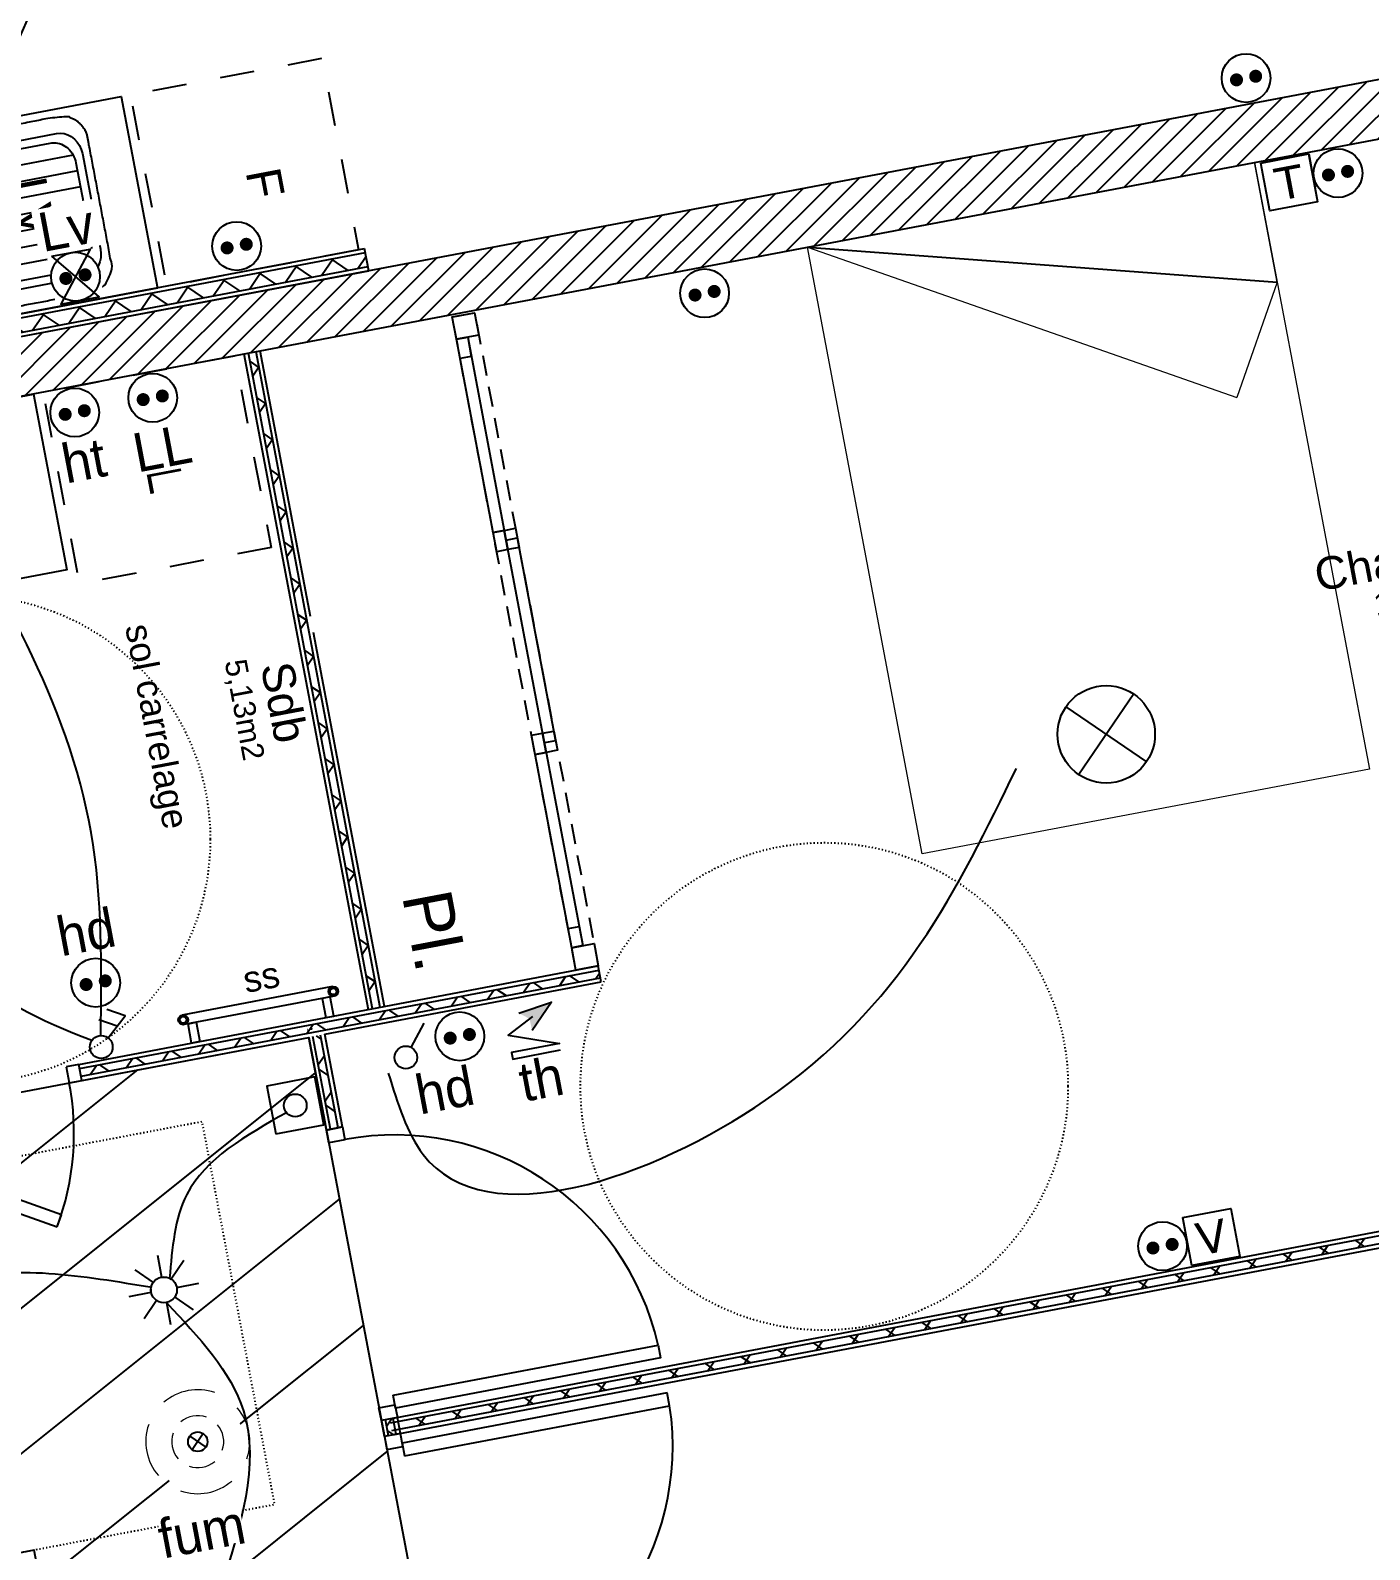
# Model space of a CAD drawing. Header units: centimetres. Extents: x 197412 to 267601, y -375791 to -305433.
# Drawn here: x 222599 to 226720, y -352221 to -347547 of the extents above; entities that cross this region are included whole.
import ezdxf

# ---------------------------------------------------------------- set-up
doc = ezdxf.new("R2010")
doc.units = ezdxf.units.CM
for name, pattern in [('Style de ligne -1', [0.41664, 0.20828, -0.20836]), ('Style de ligne -16', [0.192476, 0.123031, -0.069444]), ('Style de ligne -5', [0.20828, 0.069425, -0.138855])]:
    doc.linetypes.add(name, pattern=pattern)
doc.layers.add('3-BAT C-Niveau 0', color=250, linetype='Continuous')
doc.layers.add('prlm-EAU-EF', color=161, linetype='Continuous')
for name, color, linetype, lineweight in [('FAUX PLAFOND', 9, 'Continuous', 25), ('prlm-ELEC-CFA', 1, 'Continuous', 25), ('prlm-ELEC-CFO', 1, 'Continuous', 25), ('prlm-ELEC-SSI', 6, 'Continuous', 25)]:
    doc.layers.add(name, color=color, linetype=linetype, lineweight=lineweight)
doc.styles.add('Geneva', font='arial.ttf')
doc.styles.add('Helvetica', font='arial.ttf')
doc.styles.add('prlm-elec-cfa', font='comic.ttf', dxfattribs={"height": 12})
doc.styles.add('prlm-elec-cfo', font='comic.ttf', dxfattribs={"height": 12})
doc.styles.add('prlm-elec-ssi', font='comic.ttf', dxfattribs={"height": 12})
doc.styles.get("Standard").update_dxf_attribs({"font": 'ARIALUNI.TTF', "height": 100})

# ---------------------------------------------------------------- blocks, each defined once
blk = doc.blocks.new('xi.LL')
at = {"color": 0, "lineweight": 5}
blk.add_wipeout([(-7.5, -7.5), (7.5, -7.5), (7.5, 7.5), (-7.5, 7.5)], dxfattribs=at).dxf.layer = 'prlm-ELEC-CFO'
at = {"layer": 'prlm-ELEC-CFO', "color": 0, "linetype": 'ByBlock', "lineweight": 5, "const_width": 2}
for points in [[(-4, 0, 1), (-2, 0, 1)], [(2, 0, 1), (4, 0, 1)]]:
    blk.add_lwpolyline(points, format="xyb", close=True, dxfattribs=at)
at = {"layer": 'prlm-ELEC-CFO', "color": 0, "linetype": 'ByBlock', "lineweight": -2}
blk.add_circle((0, 0), 7.5, dxfattribs=at)
blk = doc.blocks.new('xi.PCHT')
at = {"color": 0, "lineweight": 5}
blk.add_wipeout([(-7.5, -7.5), (7.5, -7.5), (7.5, 7.5), (-7.5, 7.5)], dxfattribs=at).dxf.layer = 'prlm-ELEC-CFO'
at = {"layer": 'prlm-ELEC-CFO', "color": 0, "linetype": 'ByBlock', "lineweight": 5, "const_width": 2}
for points in [[(-4, 0, 1), (-2, 0, 1)], [(2, 0, 1), (4, 0, 1)]]:
    blk.add_lwpolyline(points, format="xyb", close=True, dxfattribs=at)
at = {"layer": 'prlm-ELEC-CFO', "color": 0, "linetype": 'ByBlock', "lineweight": -2}
blk.add_circle((0, 0), 7.5, dxfattribs=at)
blk = doc.blocks.new('xi.PCHD')
at = {"color": 0, "lineweight": 5}
blk.add_wipeout([(-7.5, -7.5), (7.5, -7.5), (7.5, 7.5), (-7.5, 7.5)], dxfattribs=at).dxf.layer = 'prlm-ELEC-CFO'
at = {"layer": 'prlm-ELEC-CFO', "color": 0, "linetype": 'ByBlock', "lineweight": 5, "const_width": 2}
for points in [[(-4, 0, 1), (-2, 0, 1)], [(2, 0, 1), (4, 0, 1)]]:
    blk.add_lwpolyline(points, format="xyb", close=True, dxfattribs=at)
at = {"layer": 'prlm-ELEC-CFO', "color": 0, "linetype": 'ByBlock', "lineweight": -2}
blk.add_circle((0, 0), 7.5, dxfattribs=at)
blk = doc.blocks.new('xi.DA')
at = {"layer": 'prlm-ELEC-CFO', "color": 0}
for points in [[(0.61, -1.67), (7.04, 4.05), (1.81, 7.01)], [(4.05, 1.39), (-1.17, 4.34)]]:
    blk.add_lwpolyline(points, dxfattribs=at)
blk.add_circle((-2, -4), 3.5, dxfattribs=at)
blk = doc.blocks.new('xi.BP')
at = {"layer": 'prlm-ELEC-CFO', "color": 0, "flags": 128}
blk.add_lwpolyline([(-7.5, -7.5), (7.5, -7.5), (7.5, 7.5), (-7.5, 7.5)], close=True, dxfattribs=at)
at = {"layer": 'prlm-ELEC-CFO', "color": 0}
blk.add_circle((0, 0), 3.5, dxfattribs=at)
blk = doc.blocks.new('xi.SPOT')
at = {"color": 0, "lineweight": 5}
blk.add_wipeout([(-4, 0), (-2.83, -2.83), (0, -4), (2.83, -2.83), (4, 0), (2.83, 2.83), (0, 4), (-2.83, 2.83)], dxfattribs=at).dxf.layer = 'prlm-ELEC-CFO'
at = {"layer": 'prlm-ELEC-CFO', "color": 0, "linetype": 'ByBlock', "lineweight": -2, "flags": 128}
for points in [[(0, 10.88), (0, 4)], [(-7.69, 7.69), (-2.83, 2.83)], [(7.69, 7.69), (2.83, 2.83)], [(-10.88, 0), (-4, 0)], [(4, 0), (10.88, 0)], [(-2.83, -2.83), (-7.69, -7.69)], [(0, -4), (0, -10.88)], [(2.83, -2.83), (7.69, -7.69)]]:
    blk.add_lwpolyline(points, dxfattribs=at)
at = {"layer": 'prlm-ELEC-CFO', "color": 0, "linetype": 'ByBlock', "lineweight": -2}
blk.add_circle((0, 0), 4, dxfattribs=at)
blk = doc.blocks.new('xi.PC')
at = {"color": 0, "lineweight": 5}
blk.add_wipeout([(-7.5, -7.5), (7.5, -7.5), (7.5, 7.5), (-7.5, 7.5)], dxfattribs=at).dxf.layer = 'prlm-ELEC-CFO'
at = {"layer": 'prlm-ELEC-CFO', "color": 0, "linetype": 'ByBlock', "lineweight": 5, "const_width": 2}
for points in [[(-4, 0, 1), (-2, 0, 1)], [(2, 0, 1), (4, 0, 1)]]:
    blk.add_lwpolyline(points, format="xyb", close=True, dxfattribs=at)
at = {"layer": 'prlm-ELEC-CFO', "color": 0, "linetype": 'ByBlock', "lineweight": -2}
blk.add_circle((0, 0), 7.5, dxfattribs=at)
blk = doc.blocks.new('xi.SA')
at = {"layer": 'prlm-ELEC-CFO', "color": 0}
blk.add_lwpolyline([(0.2, -1.28), (5.5, 5.28)], dxfattribs=at)
blk.add_circle((-2, -4), 3.5, dxfattribs=at)
blk = doc.blocks.new('xi.PTCE')
at = {"layer": 'prlm-ELEC-CFO', "color": 0}
for points in [[(-10.61, 10.61), (10.61, -10.61)], [(10.61, 10.61), (-10.61, -10.61)]]:
    blk.add_lwpolyline(points, dxfattribs=at)
at = {"layer": 'prlm-ELEC-CFO', "color": 0, "linetype": 'ByBlock'}
blk.add_circle((0, 0), 15, dxfattribs=at)
blk = doc.blocks.new('xi.LV')
at = {"color": 0, "lineweight": 5}
blk.add_wipeout([(-7.5, -7.5), (7.5, -7.5), (7.5, 7.5), (-7.5, 7.5)], dxfattribs=at).dxf.layer = 'prlm-ELEC-CFO'
at = {"layer": 'prlm-ELEC-CFO', "color": 0, "linetype": 'ByBlock', "lineweight": 5, "const_width": 2}
for points in [[(-4, 0, 1), (-2, 0, 1)], [(2, 0, 1), (4, 0, 1)]]:
    blk.add_lwpolyline(points, format="xyb", close=True, dxfattribs=at)
at = {"layer": 'prlm-ELEC-CFO', "color": 0, "linetype": 'ByBlock', "lineweight": -2}
blk.add_circle((0, 0), 7.5, dxfattribs=at)
blk = doc.blocks.new('xi.fum')
at = {"color": 0}
blk.add_wipeout([(-10.61, -10.61), (-15, 0), (-10.61, 10.61), (0, 15), (10.61, 10.61), (15, 0), (10.61, -10.61), (0, -15)], dxfattribs=at).dxf.layer = 'prlm-ELEC-SSI'
at = {"layer": 'prlm-ELEC-SSI', "color": 0}
for points in [[(-2.12, 2.12), (2.12, -2.12)], [(2.12, 2.12), (-2.12, -2.12)]]:
    blk.add_lwpolyline(points, dxfattribs=at)
blk.add_circle((0, 0), 3, dxfattribs=at)
at = {"layer": 'prlm-ELEC-SSI', "color": 0, "lineweight": 13}
for radius, start, end in [(16, 60, 120), (16, 150, 210), (8, 60, 120), (16, 330, 30), (8, 150, 210), (8, 330, 30), (8, 240, 300), (16, 240, 300)]:
    blk.add_arc((0, 0), radius, start, end, dxfattribs=at)
blk = doc.blocks.new('xi.TEL')
at = {"layer": 'prlm-ELEC-CFA', "color": 0, "linetype": 'ByBlock', "lineweight": -2, "flags": 128}
blk.add_lwpolyline([(-7.5, 7.5), (7.5, 7.5), (7.5, -7.5), (-7.5, -7.5)], close=True, dxfattribs=at)
at = {"layer": 'prlm-ELEC-CFA', "color": 0, "linetype": 'ByBlock', "insert": (0, 0), "char_height": 10, "width": 11.36, "attachment_point": 5}
blk.add_mtext('{\\fVerdana|b0|i0|c0|p34;T}', dxfattribs=at)
blk = doc.blocks.new('xi.TV')
at = {"layer": 'prlm-ELEC-CFA', "color": 0, "linetype": 'ByBlock', "lineweight": -2, "flags": 128}
blk.add_lwpolyline([(-7.5, 7.5), (7.5, 7.5), (7.5, -7.5), (-7.5, -7.5)], close=True, dxfattribs=at)
at = {"layer": 'prlm-ELEC-CFA', "color": 0, "linetype": 'ByBlock', "insert": (0, 0), "char_height": 10, "width": 11.36, "attachment_point": 5}
blk.add_mtext('{\\fVerdana|b0|i0|c0|p34;V}', dxfattribs=at)
blk = doc.blocks.new('xi.LVrob')
at = {"layer": 'prlm-EAU-EF', "color": 0}
blk.add_lwpolyline([(-6, 7.5), (6, 7.5), (-6, -7.5), (6, -7.5)], close=True, dxfattribs=at)
blk = doc.blocks.new('Groupe-122-1')
at = {"linetype": 'Style de ligne -1', "ltscale": 50.8, "flags": 128}
blk.add_lwpolyline([(13900.67, -47505.17), (13841.73, -47516.41), (13830.49, -47457.47), (13889.43, -47446.24)], close=True, dxfattribs=at)
at = {"linetype": 'Style de ligne -1', "ltscale": 50.8}
for points in [[(13841.69, -47477.39), (13843.24, -47479.64), (13848.17, -47481.99), (13853.6, -47481.54), (13858.08, -47478.42), (13860.4, -47473.48), (13859.95, -47468.02), (13856.84, -47463.52), (13851.91, -47461.18), (13846.48, -47461.62), (13842, -47464.74), (13839.68, -47469.69), (13840.14, -47475.14), (13841.69, -47477.39)], [(13870, -47470.6), (13871.03, -47472.1), (13874.32, -47473.66), (13877.94, -47473.37), (13880.92, -47471.29), (13882.47, -47467.99), (13882.17, -47464.35), (13880.1, -47461.35), (13876.81, -47459.79), (13873.19, -47460.09), (13870.21, -47462.17), (13868.66, -47465.47), (13868.96, -47469.1), (13870, -47470.6)], [(13888.79, -47486.57), (13887.24, -47484.32), (13882.31, -47481.97), (13876.88, -47482.42), (13872.4, -47485.53), (13870.08, -47490.48), (13870.54, -47495.94), (13873.64, -47500.44), (13878.57, -47502.78), (13884, -47502.34), (13888.48, -47499.22), (13890.8, -47494.27), (13890.35, -47488.82), (13888.79, -47486.57)], [(13860.49, -47493.36), (13859.45, -47491.86), (13856.16, -47490.29), (13852.54, -47490.59), (13849.56, -47492.67), (13848.01, -47495.97), (13848.32, -47499.6), (13850.39, -47502.61), (13853.67, -47504.17), (13857.29, -47503.87), (13860.28, -47501.79), (13861.83, -47498.49), (13861.52, -47494.86), (13860.49, -47493.36)]]:
    blk.add_open_spline(points, degree=2, dxfattribs=at)
blk = doc.blocks.new('Groupe-123-1')
blk.add_blockref('Groupe-122-1', (0, 0))
at = {"insert": (13872.17, -47482.69), "char_height": 10.66, "attachment_point": 2, "rotation": 280.7663, "line_spacing_factor": 1.060906, "style": 'Geneva'}
blk.add_mtext('C', dxfattribs=at)
blk = doc.blocks.new('Groupe-124-1')
at = {"linetype": 'Style de ligne -1', "ltscale": 50.8, "flags": 128}
blk.add_lwpolyline([(13901.23, -47508.12), (13912.46, -47567.06), (13853.52, -47578.29), (13842.29, -47519.36)], close=True, dxfattribs=at)
at = {"insert": (13883.2, -47542.1), "char_height": 10.657, "attachment_point": 2, "rotation": 280.7663, "line_spacing_factor": 1.060906, "style": 'Geneva'}
blk.add_mtext('LL', dxfattribs=at)
blk = doc.blocks.new('Groupe-125-1')
at = {"linetype": 'Style de ligne -1', "ltscale": 50.8, "flags": 128}
blk.add_lwpolyline([(14116.77, -47621.68), (14057.83, -47632.92), (14046.6, -47573.98), (14105.54, -47562.74)], close=True, dxfattribs=at)
at = {"insert": (14093.29, -47600.14), "char_height": 10.66, "attachment_point": 2, "rotation": 280.7663, "line_spacing_factor": 1.060906, "style": 'Geneva'}
blk.add_mtext('F', dxfattribs=at)
blk = doc.blocks.new('Evier 01 100x60')
at = {"linetype": 'Continuous'}
for p, q in [((7.88, -15), (42.12, -15)), ((42.12, -15), (42.5, -15)), ((7.5, -20), (42.5, -20)), ((7.5, -25), (42.5, -25)), ((7.5, -30), (42.5, -30)), ((7.5, -35), (42.5, -35)), ((7.5, -40), (42.5, -40)), ((7.88, -45), (42.12, -45)), ((42.12, -45), (42.5, -45))]:
    blk.add_line(p, q, dxfattribs=at)
at = {"linetype": 'Continuous', "flags": 128}
for points in [[(-10, 0), (110, 0), (110, -60), (-10, -60)], [(50, -15), (50.11, -13.7), (50.45, -12.43), (51, -11.25), (51.75, -10.18), (52.68, -9.25), (53.75, -8.5), (54.93, -7.95), (56.2, -7.61), (57.5, -7.5), (87.5, -7.5), (88.8, -7.61), (90.07, -7.95), (91.25, -8.5), (92.32, -9.25), (93.25, -10.18), (94, -11.25), (94.55, -12.43), (94.89, -13.7), (95, -15), (95, -45), (94.89, -46.3), (94.55, -47.57), (94, -48.75), (93.25, -49.82), (92.32, -50.75), (91.25, -51.5), (90.07, -52.05), (88.8, -52.39), (87.5, -52.5), (57.5, -52.5), (56.2, -52.39), (54.93, -52.05), (53.75, -51.5), (52.68, -50.75), (51.75, -49.82), (51, -48.75), (50.45, -47.57), (50.11, -46.3), (50, -45), (50, -45), (45, -45), (44.9, -46.3), (44.6, -47.57), (44.11, -48.75), (43.44, -49.82), (42.62, -50.75), (41.67, -51.5), (40.61, -52.05), (39.49, -52.39), (38.33, -52.5), (11.67, -52.5), (10.51, -52.39), (9.39, -52.05), (8.33, -51.5), (7.38, -50.75), (6.56, -49.82), (5.89, -48.75), (5.4, -47.57), (5.1, -46.3), (5, -45), (5, -15), (5, -15), (5.1, -13.7), (5.4, -12.43), (5.89, -11.25), (6.56, -10.18), (7.38, -9.25), (8.33, -8.5), (9.39, -7.95), (10.51, -7.61), (11.67, -7.5), (38.33, -7.5), (39.49, -7.61), (40.61, -7.95), (41.67, -8.5), (42.62, -9.25), (43.44, -10.18), (44.11, -11.25), (44.6, -12.43), (44.9, -13.7), (45, -15), (50, -15)], [(35.83, -10), (36.41, -10.03), (36.99, -10.11), (37.56, -10.26), (38.11, -10.45), (38.65, -10.7), (39.17, -11), (39.66, -11.36), (40.12, -11.75), (40.55, -12.2), (40.94, -12.68), (41.29, -13.2), (41.61, -13.75), (41.88, -14.33), (42.1, -14.93), (42.27, -15.56), (42.4, -16.2), (42.47, -16.85), (42.5, -17.5), (42.5, -42.5), (42.5, -42.5), (42.47, -43.15), (42.4, -43.8), (42.27, -44.44), (42.1, -45.07), (41.88, -45.67), (41.61, -46.25), (41.29, -46.8), (40.94, -47.32), (40.55, -47.8), (40.12, -48.25), (39.66, -48.64), (39.17, -49), (38.65, -49.3), (38.11, -49.55), (37.56, -49.74), (36.99, -49.89), (36.41, -49.97), (35.83, -50), (14.17, -50), (13.59, -49.97), (13.01, -49.89), (12.44, -49.74), (11.89, -49.55), (11.35, -49.3), (10.83, -49), (10.34, -48.64), (9.88, -48.25), (9.45, -47.8), (9.06, -47.32), (8.71, -46.8), (8.39, -46.25), (8.12, -45.67), (7.9, -45.07), (7.73, -44.44), (7.6, -43.8), (7.53, -43.15), (7.5, -42.5), (7.5, -17.5), (7.53, -16.85), (7.6, -16.2), (7.73, -15.56), (7.9, -14.93), (8.12, -14.33), (8.39, -13.75), (8.71, -13.2), (9.06, -12.68), (9.45, -12.2), (9.88, -11.75), (10.34, -11.36), (10.83, -11), (11.35, -10.7), (11.89, -10.45), (12.44, -10.26), (13.01, -10.11), (13.59, -10.03), (14.17, -10), (35.83, -10)], [(85.83, -10), (86.41, -10.03), (86.99, -10.1), (87.56, -10.23), (88.11, -10.4), (88.65, -10.62), (89.17, -10.89), (89.66, -11.21), (90.12, -11.56), (90.55, -11.95), (90.94, -12.38), (91.29, -12.84), (91.61, -13.33), (91.88, -13.85), (92.1, -14.39), (92.27, -14.94), (92.4, -15.51), (92.47, -16.09), (92.5, -16.67), (92.5, -43.33), (92.5, -43.33), (92.47, -43.91), (92.4, -44.49), (92.27, -45.06), (92.1, -45.61), (91.88, -46.15), (91.61, -46.67), (91.29, -47.16), (90.94, -47.62), (90.55, -48.05), (90.12, -48.44), (89.66, -48.79), (89.17, -49.11), (88.65, -49.38), (88.11, -49.6), (87.56, -49.77), (86.99, -49.9), (86.41, -49.97), (85.83, -50), (59.17, -50), (59.17, -50), (58.59, -49.97), (58.01, -49.9), (57.44, -49.77), (56.89, -49.6), (56.35, -49.38), (55.83, -49.11), (55.34, -48.79), (54.88, -48.44), (54.45, -48.05), (54.06, -47.62), (53.71, -47.16), (53.39, -46.67), (53.12, -46.15), (52.9, -45.61), (52.73, -45.06), (52.6, -44.49), (52.53, -43.91), (52.5, -43.33), (52.5, -16.67), (52.53, -16.09), (52.6, -15.51), (52.73, -14.94), (52.9, -14.39), (53.12, -13.85), (53.39, -13.33), (53.71, -12.84), (54.06, -12.38), (54.45, -11.95), (54.88, -11.56), (55.34, -11.21), (55.83, -10.89), (56.35, -10.62), (56.89, -10.4), (57.44, -10.23), (58.01, -10.1), (58.59, -10.03), (59.17, -10), (85.83, -10)]]:
    blk.add_lwpolyline(points, close=True, dxfattribs=at)
at = {"linetype": 'Continuous'}
blk.add_ellipse((85, -17), major_axis=(3.54, 0), ratio=1, dxfattribs=at)
blk.add_open_spline([(89.6, -2.5), (91.72, -2.5), (95.38, -4.69), (97.5, -8.49), (97.5, -30), (97.5, -51.51), (95.38, -55.31), (91.72, -57.5), (50, -57.5), (8.28, -57.5), (4.62, -55.31), (2.5, -51.51), (2.5, -30), (2.5, -8.49), (4.62, -4.69), (8.28, -2.5), (49.47, -2.5), (89.6, -2.5)], degree=2, knots=[0, 0, 0, 0.007967, 0.015935, 0.023902, 0.172105, 0.180072, 0.18804, 0.196007, 0.501992, 0.509959, 0.517926, 0.525894, 0.674097, 0.682064, 0.690032, 0.697999, 1, 1, 1], dxfattribs=at)
blk = doc.blocks.new('Groupe-126-1')
at = {"linetype": 'Style de ligne -1', "ltscale": 50.8, "flags": 128}
blk.add_lwpolyline([(13913.15, -47569.91), (13920.58, -47609.32), (13861.62, -47620.44), (13854.19, -47581.02)], close=True, dxfattribs=at)
for name in ['Groupe-123-1', 'Groupe-124-1', 'Groupe-125-1']:
    blk.add_blockref(name, (0, 0))
at = {"rotation": 190.7235947438639}
blk.add_blockref('Evier 01 100x60', (14045.06, -47635.33), dxfattribs=at)
at = {"insert": (14022.13, -47607.48), "char_height": 10.657, "attachment_point": 2, "rotation": 280.7221, "line_spacing_factor": 1.060906, "style": 'Geneva'}
blk.add_mtext('LV', dxfattribs=at)
blk = doc.blocks.new('Groupe-61-1')
at = {"linetype": 'Continuous', "lineweight": 18}
for p, q in [((14254.87, -47620.87), (14392.42, -47594.82)), ((14399.41, -47631.68), (14392.4, -47594.76)), ((14254.87, -47620.87), (14387.02, -47667.09)), ((14399.41, -47631.68), (14386.99, -47667.16))]:
    blk.add_line(p, q, dxfattribs=at)
at = {"linetype": 'Continuous'}
blk.add_line((14254.87, -47620.87), (14399.41, -47631.68), dxfattribs=at)
at = {"linetype": 'Continuous', "lineweight": 18, "flags": 128}
blk.add_lwpolyline([(14254.87, -47620.87), (14392.42, -47594.82), (14427.78, -47781.51), (14290.22, -47807.56)], close=True, dxfattribs=at)
blk = doc.blocks.new('Groupe-62-1')
at = {"linetype": 'Continuous', "flags": 128}
blk.add_lwpolyline([(13938.16, -47681), (14016.76, -47666.08), (14027.01, -47720.12), (13948.42, -47735.03)], close=True, dxfattribs=at)
at = {"linetype": 'Continuous'}
for centre, major_axis in [((13982.44, -47699.21), (-4.43, 23.33)), ((13978.84, -47679.69), (1.47, 0.28)), ((13980.53, -47689.73), (2.46, 0.47))]:
    blk.add_ellipse(centre, major_axis=major_axis, ratio=1, dxfattribs=at)
blk.add_open_spline([(14001.83, -47686.22), (13994.3, -47681.23), (13978.96, -47684.04), (13965.71, -47686.66), (13959.65, -47694.22)], degree=2, dxfattribs=at)
blk = doc.blocks.new('Groupe-63-1')
at = {"linetype": 'Style de ligne -1', "ltscale": 50.8, "flags": 128}
blk.add_lwpolyline([(14089.87, -47713.24), (14030.93, -47724.46), (14019.71, -47665.52), (14078.65, -47654.3)], close=True, dxfattribs=at)
at = {"insert": (14061.72, -47687.16), "char_height": 10.657, "attachment_point": 2, "rotation": 280.8027, "line_spacing_factor": 1.060906, "style": 'Geneva'}
blk.add_mtext('LL', dxfattribs=at)
blk = doc.blocks.new('Groupe-71-1')
at = {"linetype": 'Style de ligne -16', "ltscale": 50.8, "flags": 128}
blk.add_lwpolyline([(14183.64, -47843.29), (14145.59, -47642.34), (14152.47, -47641.04), (14190.52, -47841.98)], close=True, dxfattribs=at)
at = {"linetype": 'Continuous', "flags": 128}
for points in [[(14146.89, -47649.22), (14145.59, -47642.34), (14152.47, -47641.04), (14153.77, -47647.92)], [(14158.15, -47708.65), (14146.89, -47649.22), (14150.33, -47648.57), (14161.59, -47708)], [(14148.01, -47655.14), (14146.89, -47649.22), (14150.33, -47648.57), (14151.45, -47654.49)], [(14159.27, -47714.58), (14158.15, -47708.65), (14161.59, -47708), (14162.71, -47713.93)], [(14162.71, -47713.93), (14161.59, -47708), (14165.03, -47707.35), (14166.15, -47713.28)], [(14173.96, -47773.36), (14162.15, -47710.97), (14165.59, -47710.31), (14177.4, -47772.71)], [(14171.09, -47776.97), (14169.96, -47771.05), (14173.4, -47770.4), (14174.53, -47776.32)], [(14174.53, -47776.32), (14173.4, -47770.4), (14176.84, -47769.75), (14177.96, -47775.67)], [(14182.34, -47836.41), (14171.09, -47776.97), (14174.53, -47776.32), (14185.78, -47835.76)], [(14182.34, -47836.41), (14181.22, -47830.49), (14184.66, -47829.83), (14185.78, -47835.76)], [(14183.64, -47843.29), (14182.34, -47836.41), (14189.22, -47835.11), (14190.52, -47841.98)]]:
    blk.add_lwpolyline(points, close=True, dxfattribs=at)
blk = doc.blocks.new('xi.TH')
at = {"color": 0, "lineweight": 5}
blk.add_wipeout([(-7.5, -7.5), (7.5, -7.5), (7.5, 7.5), (-7.5, 7.5)], dxfattribs=at).dxf.layer = 'prlm-ELEC-CFA'
at = {"layer": 'prlm-ELEC-CFA', "lineweight": 5}
blk.add_hatch(color=0, dxfattribs=at).paths.add_polyline_path([(-3, 6), (-0.1, 3.7), (0, 0), (7.5, 7.5)])
at = {"layer": 'prlm-ELEC-CFA', "color": 0}
for points in [[(-3, 6), (7.5, 7.5), (0, 0)], [(0.95, 4.23), (-7.5, 0), (7.5, -5.5), (-7.5, -5.5), (-7.5, -7.5), (7.5, -7.5)]]:
    blk.add_lwpolyline(points, dxfattribs=at)

msp = doc.modelspace()

# ---------------------------------------------------------------- hatches: boundary and pattern name
at = {"linetype": 'Continuous'}
h = msp.add_hatch(dxfattribs=at)
h.set_pattern_fill('02_ISOLANT', color=256, scale=10, angle=10.7236, style=0, pattern_type=2)
h.set_pattern_definition([(55.723595, (82441.66, 127994.64), (-66.106423, 45.054865), []), (145.723595, (82441.66, 127994.64), (45.054865, 66.106423), [])])
h.paths.add_polyline_path([(221775.1, -348581.8), (221740.1, -348633.2), (223638.4, -348273.7), (223630.2, -348230.4)])
h = msp.add_hatch(dxfattribs=at)
h.set_pattern_fill('02_ISOLANT', color=256, scale=10, angle=100.7234, style=0, pattern_type=2)
h.set_pattern_definition([(145.72344, (82441.66, 127994.64), (-45.055043, -66.106302), []), (235.72344, (82441.66, 127994.64), (-66.106302, 45.055043), [])])
h.paths.add_polyline_path([(223652.4, -350557.7), (223676, -350553.2), (223294, -348535.9), (223270.4, -348540.4)])
h = msp.add_hatch(dxfattribs=at)
h.set_pattern_fill('02_ISOLANT', color=256, scale=10, angle=10.7519, style=0, pattern_type=2)
h.set_pattern_definition([(55.751878, (82441.66, 127994.64), (-66.128656, 45.022227), []), (145.751878, (82441.66, 127994.64), (45.022227, 66.128656), [])])
h.paths.add_polyline_path([(222751, -350741.5), (222755.5, -350765.1), (224353.8, -350461.6), (224349.3, -350438)])
h = msp.add_hatch(dxfattribs=at)
h.set_pattern_fill('02_ISOLANT', color=256, scale=10, angle=-79.2764, style=0, pattern_type=2)
h.set_pattern_definition([(325.723595, (82441.66, 127994.64), (45.054865, 66.106423), []), (55.723595, (82441.66, 127994.64), (66.106423, -45.054865), [])])
h.paths.add_polyline_path([(223488, -350614), (223464.4, -350618.4), (223464.5, -350618.7), (223488, -350614.3)])
h = msp.add_hatch(dxfattribs=at)
h.set_pattern_fill('02_ISOLANT', color=256, scale=10, angle=100.7234, style=0, pattern_type=2)
h.set_pattern_definition([(145.72344, (82441.66, 127994.64), (-45.055043, -66.106302), []), (235.72344, (82441.66, 127994.64), (-66.106302, 45.055043), [])])
h.paths.add_polyline_path([(223523, -350927.9), (223546.6, -350923.5), (223492.6, -350638.3), (223469, -350642.8)])
h = msp.add_hatch(dxfattribs=at)
h.set_pattern_fill('02_ISOLANT', color=256, scale=10, angle=-169.2764, style=0, pattern_type=2)
h.set_pattern_definition([(235.723595, (82441.66, 127994.64), (66.106423, -45.054865), []), (325.723595, (82441.66, 127994.64), (-45.054865, -66.106423), [])])
h.paths.add_polyline_path([(227886, -351065.5), (227881.5, -351041.9), (223706.5, -351832.6), (223711, -351856.2)])
h = msp.add_hatch(dxfattribs=at)
h.set_pattern_fill('02_ISOLANT', color=256, scale=10, angle=100.7234, style=0, pattern_type=2)
h.set_pattern_definition([(145.72344, (82441.66, 127994.64), (-45.055043, -66.106302), []), (235.72344, (82441.66, 127994.64), (-66.106302, 45.055043), [])])
h.paths.add_polyline_path([(223701.6, -351871.2), (223725.2, -351866.7), (223715.9, -351817.6), (223692.3, -351822)])
at = {"layer": '3-BAT C-Niveau 0'}
h = msp.add_hatch(dxfattribs=at)
h.set_pattern_fill('MURS MACONNERIE-2', color=256, scale=10, style=0, pattern_type=2)
h.set_pattern_definition([(45, (82627.55, 127994.637), (-31.2347524, 39.0434405), [])])
h.paths.add_polyline_path([(220326, -348914.2), (220536.3, -349057.6), (227363.4, -347764.7), (227329.9, -347587.8)])
at = {"layer": 'FAUX PLAFOND'}
h = msp.add_hatch(dxfattribs=at)
h.set_pattern_fill('BA 13', color=256, scale=10, style=0, pattern_type=2)
h.set_pattern_definition([(218.65981, (82441.66, 127994.64), (-199.24783, 287.75041), [])])
h.paths.add_polyline_path([(221617.9, -350994.1), (221616.3, -350993.9), (223456.4, -350645.7), (223909.1, -353036.5), (224567.1, -352911.9), (224781.1, -354042.2), (224123.1, -354166.8), (224132.4, -354215.7), (223030.5, -354424.6), (222611.1, -352223.2), (222172.1, -352306.3), (222181.4, -352355.5), (222571.3, -352281.6), (222816.8, -353577.6), (221440.9, -353838.1), (220930.5, -351124.8)])
at = {"layer": 'prlm-ELEC-CFO', "linetype": 'ByBlock', "lineweight": -2}
h = msp.add_hatch(color=0, dxfattribs=at)
edge = h.paths.add_edge_path()
edge.add_arc((223069.7, -350591.3), 15, 10.7236, 370.7236)
edge = h.paths.add_edge_path(flags=17)
edge.add_arc((223069.7, -350591.3), 10, 10.7236, 370.7236)
edge = h.paths.add_edge_path()
edge.add_arc((223531.5, -350503.8), 15, 10.7236, 370.7236)
edge = h.paths.add_edge_path(flags=17)
edge.add_arc((223531.5, -350503.8), 10, 10.7236, 370.7236)

# ---------------------------------------------------------------- linework, layer by layer
at = {"linetype": 'Continuous'}
for p, q in [((221775.1, -348581.8), (223630.2, -348230.4)), ((221775.1, -348581.8), (223630.2, -348230.4)), ((221785.5, -348566.6), (223627.8, -348217.7)), ((221740.1, -348633.2), (223638.4, -348273.7)), ((221740.1, -348633.2), (223638.4, -348273.7)), ((223639.6, -350560.1), (223257.6, -348542.8)), ((223652.4, -350557.7), (223270.4, -348540.4)), ((223652.4, -350557.7), (223270.4, -348540.4)), ((223676, -350553.2), (223294, -348535.9)), ((223676, -350553.2), (223294, -348535.9)), ((222748.6, -350728.7), (224346.9, -350425.2)), ((222751, -350741.5), (224349.3, -350438)), ((222751, -350741.5), (224349.3, -350438)), ((222755.5, -350765.1), (224353.8, -350461.6)), ((222755.5, -350765.1), (224353.8, -350461.6)), ((223488, -350614), (223488, -350614.3)), ((223488, -350614), (223488, -350614.3)), ((223500.7, -350611.6), (223500.8, -350611.8)), ((223510.2, -350930.4), (223456.2, -350645.2)), ((223464.4, -350618.4), (223464.5, -350618.7)), ((223464.4, -350618.4), (223464.5, -350618.7)), ((223523, -350927.9), (223469, -350642.8)), ((223523, -350927.9), (223469, -350642.8)), ((223546.6, -350923.5), (223492.6, -350638.3)), ((223546.6, -350923.5), (223492.6, -350638.3)), ((222748.6, -350728.7), (222709.3, -350736.2)), ((222709.3, -350736.2), (222718.6, -350785.3)), ((222757.9, -350777.8), (222748.6, -350728.7)), ((222718.6, -350785.3), (222757.9, -350777.8)), ((222695, -351190.9), (221913.3, -350911.9)), ((221899.8, -350949.6), (222681.5, -351228.6)), ((227881.5, -351041.9), (223706.5, -351832.6)), ((227881.5, -351041.9), (223706.5, -351832.6)), ((227886, -351065.5), (223711, -351856.2)), ((227886, -351065.5), (223711, -351856.2)), ((227888.4, -351078.3), (223713.4, -351868.9)), ((222681.5, -351228.6), (222695, -351190.9)), ((224559.1, -351739.3), (223743.6, -351893.8)), ((223751, -351933.1), (224566.5, -351778.6)), ((224566.5, -351778.6), (224559.1, -351739.3)), ((223688.9, -351873.6), (223679.6, -351824.5)), ((223701.6, -351871.2), (223692.3, -351822)), ((223701.6, -351871.2), (223692.3, -351822)), ((223725.2, -351866.7), (223715.9, -351817.6)), ((223725.2, -351866.7), (223715.9, -351817.6)), ((223738, -351864.3), (223688.8, -351873.6)), ((223688.8, -351873.6), (223696.3, -351912.9)), ((223745.4, -351903.6), (223738, -351864.3)), ((223696.3, -351912.9), (223745.4, -351903.6)), ((223743.6, -351893.8), (223751, -351933.1))]:
    msp.add_line(p, q, dxfattribs=at)
at = {"linetype": 'Continuous', "lineweight": 25}
for p, q in [((221785.5, -348566.6), (223627.8, -348217.7)), ((223640.8, -348286.5), (223627.8, -348217.7)), ((221729.7, -348648.4), (223640.8, -348286.5)), ((223639.6, -350560.1), (223257.6, -348542.8)), ((223461.5, -349350.6), (223306.7, -348533.5)), ((223688.8, -350550.8), (223470.8, -349399.7)), ((222748.6, -350728.7), (224346.9, -350425.2)), ((224356.2, -350474.3), (224346.9, -350425.2)), ((223505.4, -350635.9), (224356.2, -350474.3)), ((223500.7, -350611.6), (223500.8, -350611.8)), ((222757.9, -350777.8), (223456.2, -350645.2)), ((223451.6, -350620.9), (223451.7, -350621.1)), ((223510.2, -350930.4), (223456.2, -350645.2)), ((223559.4, -350921), (223505.4, -350635.9)), ((222757.9, -350777.8), (222748.6, -350728.7)), ((223559.4, -350921), (223510.2, -350930.4)), ((227879.1, -351029.2), (223704.1, -351819.8)), ((227888.4, -351078.3), (223713.4, -351868.9)), ((223728.7, -351815.2), (223679.6, -351824.5)), ((223688.9, -351873.6), (223679.6, -351824.5)), ((223738, -351864.3), (223728.7, -351815.2)), ((223738, -351864.3), (223688.9, -351873.6))]:
    msp.add_line(p, q, dxfattribs=at)
at = {"linetype": 'Style de ligne -5', "ltscale": 50.8, "flags": 128}
msp.add_lwpolyline([(221188.9, -352492.5), (220965.6, -351313.5), (223127.1, -350904.1), (223350.5, -352083.1)], close=True, dxfattribs=at)
at = {"linetype": 'Continuous', "flags": 128}
for points in [[(223559.4, -350921), (223566.8, -350960.3), (223517.7, -350969.7), (223510.2, -350930.4)], [(223715.7, -351746.4), (224531.2, -351591.9), (224538.6, -351631.2), (223723.1, -351785.7)], [(223721.2, -351775.9), (223728.7, -351815.2), (223679.5, -351824.5), (223672.1, -351785.2)]]:
    msp.add_lwpolyline(points, close=True, dxfattribs=at)
at = {"linetype": 'Style de ligne -5', "ltscale": 50.8}
for centre in [(222402.9, -350036.1), (225042.2, -350796.2)]:
    msp.add_circle(centre, 750, dxfattribs=at)
at = {"linetype": 'Continuous'}
for centre, start, end in [((221903.2, -350940.1), 339.6688, 10.7519), ((223721.2, -351775.9), 12.7931, 100.7234), ((223745.4, -351903.6), 280.7234, 8.6537)]:
    msp.add_arc(centre, 830.5, start, end, dxfattribs=at)
at = {"layer": '3-BAT C-Niveau 0'}
for p, q in [((220326, -348914.2), (227329.9, -347587.8)), ((220326, -348914.2), (227329.9, -347587.8)), ((220536.3, -349057.6), (227363.4, -347764.7)), ((220536.3, -349057.6), (227363.4, -347764.7))]:
    msp.add_line(p, q, dxfattribs=at)
at = {"layer": '3-BAT C-Niveau 0', "ltscale": 50.8, "flags": 128}
msp.add_lwpolyline([(221617.9, -350994.1), (221616.3, -350993.9), (223456.4, -350645.7), (223909.1, -353036.5), (224567.1, -352911.9), (224781.1, -354042.2), (224123.1, -354166.8), (224132.4, -354215.7), (223030.5, -354424.6), (222611.1, -352223.2), (222172.1, -352306.3), (222181.4, -352355.5), (222571.3, -352281.6), (222816.8, -353577.6), (221440.9, -353838.1), (220930.5, -351124.8)], close=True, dxfattribs=at)
at = {"layer": 'prlm-ELEC-CFO', "color": 0, "linetype": 'ByBlock', "lineweight": -2, "flags": 128}
for points in [[(223528.7, -350489.1), (223066.9, -350576.5)], [(223534.2, -350518.6), (223072.5, -350606)]]:
    msp.add_lwpolyline(points, dxfattribs=at)
at = {"layer": 'prlm-ELEC-CFO', "color": 0, "linetype": 'ByBlock', "lineweight": -2}
for points in [[(223508.4, -350584.5), (223533.3, -350579.8), (223522.1, -350520.9), (223497.2, -350525.6)], [(223120.6, -350658), (223095.7, -350662.7), (223084.6, -350603.7), (223109.5, -350599)]]:
    msp.add_lwpolyline(points, close=True, dxfattribs=at)
for centre, radius in [((223531.5, -350503.8), 15), ((223531.5, -350503.8), 10), ((223069.7, -350591.3), 15), ((223069.7, -350591.3), 10)]:
    msp.add_circle(centre, radius, dxfattribs=at)
at = {"layer": 'prlm-ELEC-CFO'}
for points in [[(223387.5, -350877), (223080.7, -351128.8), (223027.8, -351385.9)], [(221873.5, -351667.6), (222354.9, -351393.4), (222974.2, -351414.3)], [(223017.8, -351461.2), (223255.1, -351794.5), (223184.8, -352343.1)]]:
    msp.add_spline(points, degree=3, dxfattribs=at)

# ---------------------------------------------------------------- block references
at = {"xscale": 10, "yscale": 10, "zscale": 10}
for name in ['Groupe-126-1', 'Groupe-61-1', 'Groupe-71-1', 'Groupe-63-1', 'Groupe-62-1']:
    msp.add_blockref(name, (82441.7, 127994.6), dxfattribs=at)
at = {"layer": 'prlm-ELEC-CFO', "xscale": 10, "yscale": 10, "zscale": 10, "rotation": 10.72360141139323}
for name, p in [('xi.PTCE', (225909.9, -349712.7)), ('xi.BP', (223414.5, -350854.8))]:
    msp.add_blockref(name, p, dxfattribs=at)

# ---------------------------------------------------------------- texts
at = {"attachment_point": 2, "line_spacing_factor": 0.834288, "style": 'Helvetica'}
for s, insert, char_height, rotation in [('Chambre 1\\P{\\H0.6752x;13,45m2}\\P', (226882.5, -349111.2), 100, 10.7236), ('sol carrelage', (223029, -349680.8), 80, 280.7236), ('Sdb\\P{\\H0.6752x;5,13m2}\\P', (223429.2, -349605), 100, 280.7236), ('Pl.\\P', (223914.4, -350302.8), 151.31, 280.7236)]:
    msp.add_mtext(s, dxfattribs=dict(at, insert=insert, char_height=char_height, rotation=rotation))
at = {"layer": 'prlm-ELEC-CFO', "insert": (223302.4, -350420.1), "char_height": 79.93, "width": 249.991, "attachment_point": 2, "rotation": 10.6809, "line_spacing_factor": 1.060906, "style": 'Geneva'}
msp.add_mtext('ss', dxfattribs=at)

# ---------------------------------------------------------------- next in the draw order: block references
at = {"layer": 'prlm-ELEC-CFO', "xscale": 10, "yscale": 10, "zscale": 10, "rotation": 10.72360141139323}
for name, p in [('xi.PC', (226340.2, -347693.8)), ('xi.PC', (226623.1, -347986.4)), ('xi.PC', (223234.3, -348210.8)), ('xi.PC', (224674.1, -348355.8)), ('xi.PC', (226083.2, -351287.8)), ('xi.SPOT', (223010.4, -351421.9))]:
    msp.add_blockref(name, p, dxfattribs=at)

# ---------------------------------------------------------------- next in the draw order: texts
at = {"layer": 'prlm-ELEC-CFO', "char_height": 120, "attachment_point": 5, "rotation": 10.7236, "line_spacing_factor": 0.8, "style": 'prlm-elec-cfo', "bg_fill": 3, "box_fill_scale": 1.1, "bg_fill_color": 256, "bg_fill_transparency": 0}
for s, insert in [('Lv', (222709.8, -348154.6)), ('LL', (223005.2, -348832.2)), ('ht', (222764, -348870.9)), ('hd', (222770.8, -350321.6)), ('hd', (223874.5, -350808.4))]:
    msp.add_mtext(s, dxfattribs=dict(at, insert=insert))
at = {"layer": 'prlm-ELEC-SSI', "insert": (223115.5, -352106.6), "char_height": 120, "attachment_point": 2, "rotation": 10.7236, "line_spacing_factor": 0.8, "style": 'prlm-elec-ssi', "bg_fill": 3, "box_fill_scale": 0.95, "bg_fill_color": 256, "bg_fill_transparency": 0}
msp.add_mtext('fum', dxfattribs=at)

# ---------------------------------------------------------------- next in the draw order: block references
at = {"layer": 'prlm-ELEC-CFA', "xscale": 10, "yscale": 10, "zscale": 10, "rotation": 10.72360141139323}
for name, p in [('xi.TEL', (226472.8, -348014.9)), ('xi.TV', (226233.5, -351259.4))]:
    msp.add_blockref(name, p, dxfattribs=at)
at = {"layer": 'prlm-ELEC-CFO', "xscale": 10, "yscale": 10, "zscale": 10, "rotation": 10.72360141139323}
for name, p in [('xi.LV', (222738.2, -348304.7)), ('xi.LL', (222976, -348677.5)), ('xi.PCHT', (222736, -348722.8)), ('xi.PCHD', (222800.4, -350477.1)), ('xi.PCHD', (223920.8, -350642))]:
    msp.add_blockref(name, p, dxfattribs=at)
at = {"layer": 'prlm-ELEC-SSI', "xscale": 10, "yscale": 10, "zscale": 10, "rotation": 10.72360141139323}
msp.add_blockref('xi.fum', (223114.5, -351889.3), dxfattribs=at)

# ---------------------------------------------------------------- next in the draw order: linework, layer by layer
at = {"layer": 'prlm-ELEC-CFO'}
for points in [[(222404.4, -345705.2), (222738.4, -345682.1), (222841.3, -346872), (222403.8, -348089.2), (222381.9, -348294.2)], [(222815.8, -350639.9), (222786.4, -350014.7), (222278.6, -348885.5)], [(223700.8, -350755.7), (223807.9, -351005.4), (224861.3, -350838.9), (225633.3, -349817.6)], [(222788.4, -350655.4), (222426.9, -350414), (222447.2, -350074.3)]]:
    msp.add_spline(points, degree=3, dxfattribs=at)

# ---------------------------------------------------------------- next in the draw order: block references
at = {"layer": 'prlm-EAU-EF', "xscale": 10, "yscale": 10, "zscale": 10, "rotation": 10.72360141139323}
msp.add_blockref('xi.LVrob', (222738.2, -348304.7), dxfattribs=at)
at = {"layer": 'prlm-ELEC-CFO', "xscale": 10, "yscale": 10, "zscale": 10, "rotation": 10.72360141139323}
for name, p in [('xi.DA', (222829.7, -350631.8)), ('xi.SA', (223767, -350664.1))]:
    msp.add_blockref(name, p, dxfattribs=at)

# ---------------------------------------------------------------- next in the draw order: texts
at = {"layer": 'prlm-EAU-EF', "insert": (222709.8, -348154.6), "char_height": 120, "attachment_point": 5, "rotation": 10.7236, "line_spacing_factor": 0.8, "style": 'prlm-elec-cfo', "bg_fill": 3, "box_fill_scale": 1.1, "bg_fill_color": 256, "bg_fill_transparency": 0}
msp.add_mtext('Lv', dxfattribs=at)
at = {"layer": 'prlm-ELEC-CFA', "insert": (224171.5, -350773.6), "char_height": 120, "attachment_point": 5, "rotation": 10.7236, "line_spacing_factor": 0.8, "style": 'prlm-elec-cfa', "bg_fill": 3, "box_fill_scale": 1.1, "bg_fill_color": 256, "bg_fill_transparency": 0}
msp.add_mtext('th', dxfattribs=at)

# ---------------------------------------------------------------- next in the draw order: block references
at = {"layer": 'prlm-ELEC-CFA', "xscale": 9.999999999999998, "yscale": 9.999999999999998, "zscale": 9.999999999999998, "rotation": 10.72360141139323}
msp.add_blockref('xi.TH', (224143.2, -350624.2), dxfattribs=at)

doc.saveas('drawing.dxf')
